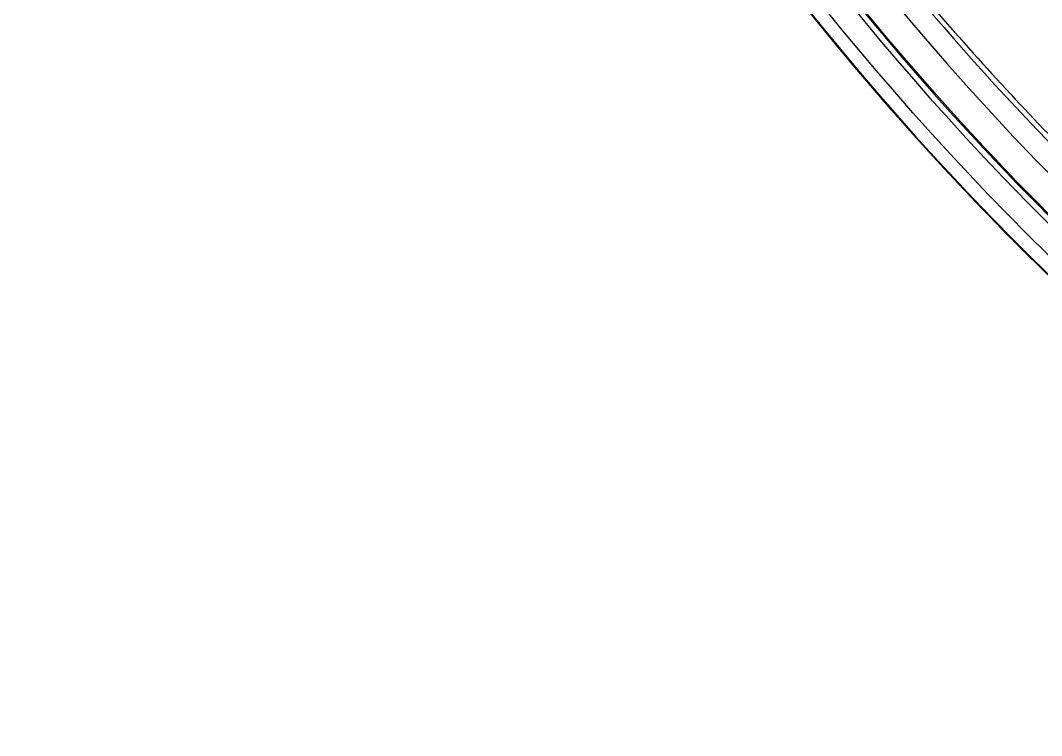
# Model space of a CAD drawing. Header units: millimetres. Extents: x 2595 to 3308, y 1499 to 1823.
# Drawn here: x 3041.83 to 3077.64, y 1581.25 to 1606.33 of the extents above; entities that cross this region are included whole.
import ezdxf
from ezdxf.lldxf.tags import DXFTag

# ---------------------------------------------------------------- set-up
doc = ezdxf.new("R2010")
doc.units = ezdxf.units.MM
doc.layers.add('5', color=7, linetype='Continuous', true_color=0xffffff)
tags = doc.linetypes.add('DASHED', pattern=[25.72, 12.86, -12.86]).pattern_tags.tags
tags[6:7] = [DXFTag(74, 4), DXFTag(75, 0), DXFTag(340, '0'), DXFTag(46, 0.0), DXFTag(50, 0.0), DXFTag(44, 0.0), DXFTag(45, 0.0)]
tags[4:5] = [DXFTag(74, 4), DXFTag(75, 0), DXFTag(340, '0'), DXFTag(46, 0.0), DXFTag(50, 0.0), DXFTag(44, 0.0), DXFTag(45, 0.0)]

msp = doc.modelspace()

# ---------------------------------------------------------------- linework, layer by layer
at = {"layer": '5', "color": 7, "linetype": 'Continuous', "extrusion": (0, 0, -1)}
for radius, start, end in [(100.07, 313.95835, 233.17746), (99.038, 313.97894, 78.94)]:
    msp.add_arc((-3148.002, 1669.494), radius, start, end, dxfattribs=at)
at = {"layer": '5', "color": 7, "linetype": 'DASHED'}
for radius, start, end in [(100.573, 306.62661, 226.18317), (100.572, 306.62578, 226.19708)]:
    msp.add_arc((3148.002, 1669.494), radius, start, end, dxfattribs=at)
at = {"layer": '5', "color": 7, "linetype": 'Continuous'}
for centre, radius, start, end in [((3148.002, 1669.494), 100.547, 306.63636, 233.36364), ((3148.002, 1669.494), 99.282, 100.95124, 226.04921), ((3148.002, 1669.494), 99.081, 101.04979, 226.04537), ((3148.002, 1669.494), 98.032, 142.30314, 226.03062), ((3148.002, 1663.458), 82.176, 195.12421, 254.87579), ((3148.002, 1663.458), 81.732, 195.12421, 254.87579)]:
    msp.add_arc(centre, radius, start, end, dxfattribs=at)
for points, knots in [([(3050.813, 1660.38), (3051.96, 1648.894), (3055.164, 1637.617), (3065.287, 1616.873), (3072.203, 1607.413), (3080.546, 1599.445)], [0, 0, 0, 0, 0.5, 0.5, 1, 1, 1, 1]), ([(3065.808, 1644.461), (3066.537, 1641.736), (3067.96, 1636.418), (3070.994, 1628.947), (3074.469, 1622.138), (3078.323, 1616.012), (3082.424, 1610.554), (3086.482, 1605.952), (3090.436, 1602.044), (3094.275, 1598.685), (3098.263, 1595.597), (3102.379, 1592.784), (3106.604, 1590.247), (3110.917, 1587.986), (3115.3, 1585.998), (3119.736, 1584.287), (3124.202, 1582.826), (3127.22, 1582.068), (3128.72, 1581.691)], [0, 0, 0, 0, 0.090373, 0.176364, 0.257981, 0.335231, 0.40812, 0.476654, 0.531767, 0.586258, 0.640131, 0.693386, 0.746023, 0.798046, 0.849453, 0.900247, 0.950429, 1, 1, 1, 1]), ([(3065.375, 1644.356), (3065.485, 1643.901), (3065.706, 1642.991), (3066.183, 1641.182), (3066.833, 1638.937), (3067.703, 1636.271), (3068.659, 1633.635), (3069.703, 1631.031), (3070.957, 1628.178), (3072.184, 1625.656), (3073.494, 1623.176), (3074.718, 1621.004), (3076.174, 1618.609), (3077.708, 1616.265), (3079.316, 1613.975), (3080.999, 1611.739), (3082.754, 1609.56), (3084.583, 1607.438), (3086.485, 1605.372), (3088.128, 1603.701), (3089.479, 1602.396), (3090.851, 1601.112), (3092.253, 1599.864), (3093.682, 1598.655), (3094.762, 1597.77), (3095.852, 1596.908), (3097.313, 1595.791), (3098.61, 1594.848), (3099.733, 1594.064), (3100.482, 1593.55), (3101.427, 1592.919), (3102.578, 1592.178), (3103.75, 1591.449), (3104.747, 1590.852), (3105.559, 1590.379), (3106.18, 1590.024), (3106.81, 1589.67), (3107.67, 1589.197), (3108.774, 1588.609), (3110.14, 1587.913), (3111.56, 1587.223), (3113.038, 1586.539), (3114.571, 1585.865), (3116.16, 1585.203), (3117.518, 1584.669), (3118.63, 1584.252), (3119.768, 1583.839), (3121.219, 1583.338), (3122.998, 1582.768), (3124.513, 1582.319), (3125.749, 1581.977), (3127.015, 1581.64), (3127.975, 1581.409), (3128.618, 1581.253)], [0, 0, 0, 0, 0.014936, 0.029853, 0.059655, 0.089453, 0.119262, 0.149075, 0.178885, 0.218629, 0.238504, 0.268312, 0.298106, 0.327877, 0.357624, 0.387348, 0.417075, 0.446843, 0.47668, 0.506592, 0.521577, 0.536571, 0.566511, 0.58142, 0.596263, 0.611033, 0.62573, 0.654912, 0.662164, 0.669403, 0.683874, 0.698399, 0.713051, 0.727904, 0.735428, 0.743029, 0.750712, 0.758484, 0.774323, 0.790599, 0.807368, 0.824674, 0.842499, 0.860799, 0.879533, 0.889049, 0.898658, 0.918142, 0.937995, 0.958239, 0.968516, 0.9789, 1, 1, 1, 1])]:
    msp.add_open_spline(points, degree=3, knots=knots, dxfattribs=at)
msp.add_open_spline([(3050.987, 1660.399), (3051.389, 1656.364), (3052.668, 1648.532), (3055.988, 1637.171), (3060.282, 1627.107), (3065.131, 1618.433), (3070.227, 1611.09), (3075.373, 1604.878), (3078.914, 1601.259), (3080.681, 1599.572)], degree=3, dxfattribs=at)

doc.saveas('drawing.dxf')
